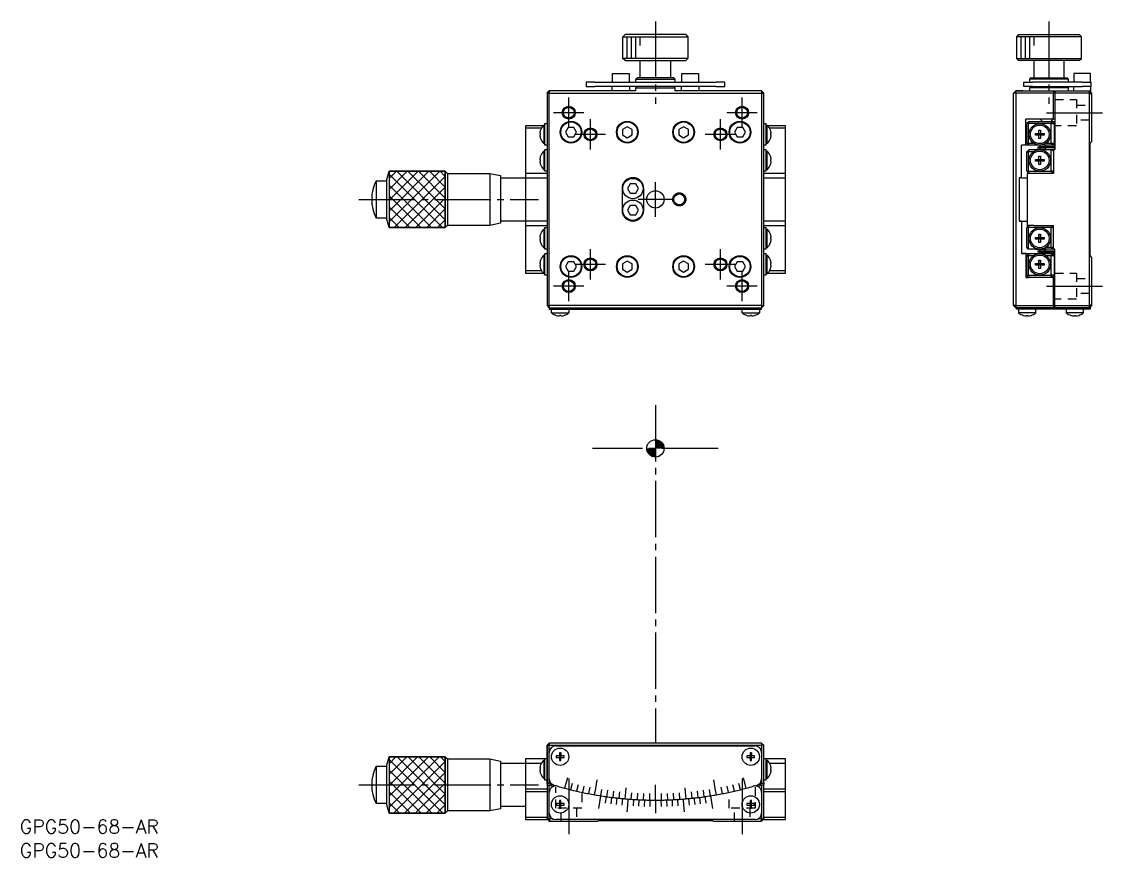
# Model space of a CAD drawing. Extents: x -14 to 235, y 92 to 285.
import ezdxf

# ---------------------------------------------------------------- set-up
doc = ezdxf.new("R2010")
doc.units = 0
doc.linetypes.add('CENTER', pattern=[17.5, 13, -1.5, 1.5, -1.5])
doc.linetypes.add('DASHED', pattern=[3.5, 2, -1.5])
doc.layers.get('0').update_dxf_attribs({"linetype": 'CONTINUOUS'})
doc.layers.add('CENTER', color=1, linetype='CENTER')
doc.styles.get("Standard").update_dxf_attribs({"font": 'txt.shx', "bigfont": '@extfont2.shx'})

msp = doc.modelspace()

# ---------------------------------------------------------------- linework, layer by layer
at = {"color": 7, "linetype": 'CONTINUOUS'}
for p, q in [((124.33, 281.29), (124.83, 281.79)), ((124.33, 281.29), (139.33, 281.29)), ((124.33, 276.29), (124.33, 281.29)), ((138.83, 281.79), (124.83, 281.79)), ((138.83, 281.79), (124.83, 281.79)), ((138.83, 281.79), (139.33, 281.29)), ((139.33, 281.29), (139.33, 276.29)), ((215.62, 281.79), (215.12, 281.29)), ((222.62, 281.29), (215.12, 281.29)), ((215.12, 281.29), (215.12, 276.29)), ((215.62, 281.79), (222.62, 281.79)), ((222.62, 281.79), (229.62, 281.79)), ((230.12, 281.29), (222.62, 281.29)), ((230.12, 281.29), (229.62, 281.79)), ((230.12, 276.29), (230.12, 281.29)), ((139.33, 276.29), (124.33, 276.29)), ((124.83, 275.79), (124.33, 276.29)), ((124.83, 275.79), (138.83, 275.79)), ((128.33, 271.79), (128.33, 275.79)), ((135.33, 275.79), (135.33, 271.79)), ((139.33, 276.29), (138.83, 275.79)), ((215.12, 276.29), (222.62, 276.29)), ((215.12, 276.29), (215.62, 275.79)), ((222.62, 275.79), (215.62, 275.79)), ((219.12, 275.79), (219.12, 271.79)), ((222.62, 276.29), (230.12, 276.29)), ((229.62, 275.79), (222.62, 275.79)), ((226.12, 271.79), (226.12, 275.79)), ((229.62, 275.79), (230.12, 276.29)), ((121.93, 272.79), (125.73, 272.79)), ((121.93, 270.79), (121.93, 272.79)), ((125.73, 272.79), (125.73, 270.79)), ((137.93, 272.79), (141.73, 272.79)), ((137.93, 270.79), (137.93, 272.79)), ((141.73, 272.79), (141.73, 270.79)), ((232.22, 272.79), (228.42, 272.79)), ((228.42, 272.79), (228.42, 270.79)), ((232.22, 270.79), (232.22, 272.79)), ((115.83, 270.79), (115.83, 269.79)), ((117.83, 270.79), (115.83, 270.79)), ((115.83, 269.79), (117.83, 269.79)), ((117.83, 270.79), (145.83, 270.79)), ((145.83, 269.79), (117.83, 269.79)), ((121.83, 268.79), (121.83, 269.79)), ((125.83, 269.79), (125.83, 268.79)), ((127.33, 271.49), (127.63, 271.79)), ((127.33, 271.49), (136.33, 271.49)), ((127.33, 270.79), (127.33, 271.49)), ((127.33, 269.49), (127.63, 269.79)), ((127.33, 269.49), (136.33, 269.49)), ((127.33, 268.79), (127.33, 269.49)), ((136.03, 271.79), (127.63, 271.79)), ((128.33, 271.79), (127.63, 271.79)), ((136.03, 271.79), (135.33, 271.79)), ((136.03, 271.79), (136.33, 271.49)), ((136.03, 269.79), (136.33, 269.49)), ((136.33, 271.49), (136.33, 270.79)), ((136.33, 269.49), (136.33, 268.79)), ((137.83, 268.79), (137.83, 269.79)), ((141.83, 269.79), (141.83, 268.79)), ((147.83, 270.79), (145.83, 270.79)), ((145.83, 269.79), (147.83, 269.79)), ((147.83, 269.79), (147.83, 270.79)), ((216.82, 269.79), (216.82, 270.79)), ((216.82, 270.79), (218.82, 270.79)), ((218.82, 269.79), (216.82, 269.79)), ((218.42, 271.79), (218.12, 271.49)), ((222.62, 271.49), (218.12, 271.49)), ((218.12, 271.49), (218.12, 270.79)), ((218.42, 269.79), (218.12, 269.49)), ((222.62, 269.49), (218.12, 269.49)), ((218.12, 269.49), (218.12, 268.79)), ((218.42, 271.79), (222.62, 271.79)), ((230.32, 270.79), (218.82, 270.79)), ((218.82, 269.79), (230.32, 269.79)), ((222.62, 271.79), (226.82, 271.79)), ((227.12, 271.49), (222.62, 271.49)), ((227.12, 269.49), (222.62, 269.49)), ((227.12, 271.49), (226.82, 271.79)), ((227.12, 269.49), (226.82, 269.79)), ((227.12, 270.79), (227.12, 271.49)), ((227.12, 268.79), (227.12, 269.49)), ((228.32, 269.79), (228.32, 268.79)), ((230.32, 270.79), (232.32, 270.79)), ((232.32, 269.79), (230.32, 269.79)), ((232.32, 270.79), (232.32, 269.79)), ((232.32, 268.79), (232.32, 269.79)), ((106.83, 268.29), (107.33, 268.79)), ((106.83, 268.29), (107.33, 268.29)), ((106.83, 268.29), (106.83, 219.29)), ((107.33, 268.79), (107.33, 268.29)), ((123.83, 268.79), (107.33, 268.79)), ((107.33, 219.29), (107.33, 268.29)), ((107.33, 268.29), (156.33, 268.29)), ((127.33, 268.79), (123.83, 268.79)), ((136.83, 268.79), (136.33, 268.79)), ((149.83, 268.79), (136.83, 268.79)), ((156.33, 268.79), (149.83, 268.79)), ((156.33, 268.79), (156.83, 268.29)), ((156.33, 268.79), (156.33, 268.29)), ((156.33, 268.29), (156.33, 219.29)), ((156.33, 268.29), (156.83, 268.29)), ((156.83, 219.29), (156.83, 268.29)), ((214.97, 268.79), (214.47, 268.29)), ((214.97, 268.79), (214.47, 268.29)), ((214.97, 268.29), (214.47, 268.29)), ((214.47, 219.29), (214.47, 268.29)), ((214.97, 268.29), (214.97, 268.79)), ((214.97, 268.79), (223.83, 268.79)), ((216.62, 268.79), (214.97, 268.79)), ((223.67, 268.29), (214.97, 268.29)), ((214.97, 268.29), (214.97, 219.29)), ((223.67, 262.29), (223.67, 268.29)), ((223.83, 268.79), (224.14, 268.79)), ((223.98, 268.29), (223.98, 255.29)), ((231.97, 268.29), (223.98, 268.29)), ((224.14, 268.79), (224.62, 268.79)), ((224.62, 268.79), (231.97, 268.79)), ((231.97, 268.79), (232.32, 268.79)), ((231.97, 268.29), (231.97, 268.79)), ((231.97, 268.79), (232.47, 268.29)), ((231.97, 227.14), (231.97, 268.29)), ((231.97, 268.29), (232.47, 268.09)), ((232.47, 268.29), (232.47, 268.09)), ((232.47, 268.09), (232.47, 257.09)), ((223.67, 262.29), (217.33, 262.29)), ((217.33, 256.29), (217.33, 262.29)), ((220.62, 262.29), (220.87, 262.04)), ((220.87, 262.04), (221.12, 261.79)), ((223.12, 261.79), (223.37, 262.04)), ((223.37, 262.04), (223.62, 262.29)), ((223.98, 262.29), (223.67, 262.29)), ((105.89, 260.79), (101.83, 260.79)), ((101.83, 260.79), (101.83, 260.29)), ((101.83, 260.29), (101.83, 249.79)), ((101.83, 260.29), (105.53, 260.29)), ((105.3, 259.77), (105.29, 259.77)), ((106.04, 260.94), (106.04, 256.64)), ((106.04, 260.94), (106.33, 260.94)), ((106.33, 256.29), (106.33, 261.29)), ((106.33, 261.29), (106.83, 261.29)), ((111.7, 260.39), (111.06, 259.29)), ((112.97, 260.39), (111.7, 260.39)), ((113.6, 259.29), (112.97, 260.39)), ((125.33, 260.56), (124.23, 259.93)), ((124.23, 259.93), (124.23, 258.66)), ((126.43, 259.93), (125.33, 260.56)), ((126.43, 258.66), (126.43, 259.93)), ((138.33, 260.56), (137.23, 259.93)), ((137.23, 259.93), (137.23, 258.66)), ((139.43, 259.93), (138.33, 260.56)), ((139.43, 258.66), (139.43, 259.93)), ((150.7, 260.39), (150.06, 259.29)), ((151.97, 260.39), (150.7, 260.39)), ((152.6, 259.29), (151.97, 260.39)), ((156.83, 261.29), (157.33, 261.29)), ((157.33, 261.29), (157.33, 256.29)), ((157.33, 260.94), (157.62, 260.94)), ((157.62, 258.79), (157.62, 260.94)), ((161.83, 260.79), (157.77, 260.79)), ((158.13, 260.29), (161.83, 260.29)), ((158.37, 259.77), (158.36, 259.77)), ((161.83, 260.29), (161.83, 260.79)), ((161.83, 249.79), (161.83, 260.29)), ((218.04, 261.79), (217.5, 261.29)), ((217.83, 261.29), (217.5, 261.29)), ((217.5, 256.79), (217.5, 261.29)), ((217.83, 261.29), (218.04, 261.79)), ((220.52, 261.29), (217.83, 261.29)), ((217.83, 261.29), (217.83, 256.79)), ((218.04, 261.79), (223.31, 261.79)), ((220.34, 259.77), (220.7, 259.77)), ((220.34, 258.97), (220.34, 259.77)), ((223.17, 261.29), (220.52, 261.29)), ((220.7, 259.77), (220.7, 258.97)), ((223.17, 261.29), (223.31, 261.79)), ((223.17, 261.29), (223.82, 261.29)), ((223.17, 256.79), (223.17, 261.29)), ((223.22, 261.89), (223.32, 261.79)), ((223.82, 261.29), (223.31, 261.79)), ((223.31, 261.79), (223.98, 261.79)), ((223.82, 261.29), (223.82, 256.79)), ((223.98, 261.29), (223.82, 261.29)), ((105.3, 258.97), (105.14, 258.97)), ((105.14, 258.61), (105.3, 258.61)), ((105.29, 257.82), (105.3, 257.82)), ((105.3, 258.61), (105.3, 258.97)), ((111.06, 259.29), (111.7, 258.19)), ((111.7, 258.19), (112.97, 258.19)), ((112.97, 258.19), (113.6, 259.29)), ((124.23, 258.66), (125.33, 258.02)), ((125.33, 258.02), (126.43, 258.66)), ((137.23, 258.66), (138.33, 258.02)), ((138.33, 258.02), (139.43, 258.66)), ((150.06, 259.29), (150.7, 258.19)), ((150.7, 258.19), (151.97, 258.19)), ((151.97, 258.19), (152.6, 259.29)), ((157.62, 256.64), (157.62, 258.79)), ((158.36, 258.97), (158.36, 258.61)), ((158.52, 258.97), (158.36, 258.97)), ((158.36, 258.61), (158.52, 258.61)), ((158.36, 257.82), (158.37, 257.82)), ((219.55, 258.97), (220.34, 258.97)), ((219.55, 258.61), (219.55, 258.97)), ((220.34, 258.61), (219.55, 258.61)), ((220.33, 258.61), (220.33, 258.97)), ((220.34, 258.99), (220.7, 258.99)), ((220.34, 257.82), (220.34, 258.61)), ((220.7, 258.6), (220.34, 258.6)), ((220.7, 257.82), (220.34, 257.82)), ((220.7, 258.97), (221.5, 258.97)), ((220.7, 258.61), (220.7, 257.82)), ((221.5, 258.61), (220.7, 258.61)), ((220.72, 258.97), (220.72, 258.61)), ((221.5, 258.97), (221.5, 258.61)), ((232.47, 257.09), (232.12, 256.74)), ((106.33, 256.64), (106.04, 256.64)), ((106.04, 254.94), (106.04, 250.64)), ((106.04, 254.94), (106.33, 254.94)), ((106.83, 256.29), (106.33, 256.29)), ((106.33, 250.29), (106.33, 255.29)), ((106.33, 255.29), (106.83, 255.29)), ((157.33, 256.29), (156.83, 256.29)), ((156.83, 255.29), (157.33, 255.29)), ((157.62, 256.64), (157.33, 256.64)), ((157.33, 255.29), (157.33, 250.29)), ((157.33, 254.94), (157.62, 254.94)), ((157.62, 252.79), (157.62, 254.94)), ((217.33, 256.29), (216.27, 256.29)), ((216.27, 248.79), (216.27, 256.29)), ((218.04, 256.29), (217.33, 256.29)), ((218.04, 256.29), (217.5, 256.79)), ((217.83, 256.79), (217.5, 256.79)), ((217.5, 254.79), (218.04, 255.29)), ((217.5, 254.79), (217.83, 254.79)), ((217.5, 250.29), (217.5, 254.79)), ((218.04, 256.29), (217.83, 256.79)), ((217.83, 256.79), (219.02, 256.79)), ((217.83, 254.79), (218.04, 255.29)), ((217.83, 254.79), (217.83, 250.29)), ((219.02, 254.79), (217.83, 254.79)), ((219.71, 256.29), (218.04, 256.29)), ((218.04, 255.29), (219.71, 255.29)), ((219.79, 256.4), (219.71, 256.29)), ((220.52, 256.29), (219.71, 256.29)), ((220.52, 255.29), (219.71, 255.29)), ((219.71, 255.29), (219.79, 255.18)), ((220.09, 255.94), (220.85, 255.94)), ((220.09, 255.94), (220.09, 255.64)), ((220.85, 255.64), (220.09, 255.64)), ((221.64, 256.29), (220.52, 256.29)), ((221.47, 255.29), (220.52, 255.29)), ((220.62, 255.94), (220.62, 256.29)), ((220.62, 255.29), (220.62, 255.64)), ((223.76, 255.94), (220.85, 255.94)), ((223.76, 255.64), (220.85, 255.64)), ((221.47, 255.29), (221.33, 255.16)), ((221.64, 256.29), (221.41, 256.46)), ((221.47, 255.29), (223.14, 255.29)), ((223.31, 256.29), (221.64, 256.29)), ((221.93, 256.29), (221.67, 255.94)), ((221.67, 255.64), (221.69, 255.62)), ((221.68, 255.63), (221.69, 255.62)), ((221.69, 255.62), (222.01, 255.29)), ((221.69, 255.62), (222.01, 255.29)), ((222.02, 256.79), (223.17, 256.79)), ((223.17, 255.27), (223.14, 255.29)), ((223.14, 255.29), (223.67, 255.29)), ((223.17, 256.79), (223.82, 256.79)), ((223.17, 256.79), (223.31, 256.29)), ((223.17, 250.29), (223.17, 255.27)), ((223.67, 254.91), (223.17, 255.27)), ((223.31, 256.29), (223.82, 256.79)), ((223.98, 256.29), (223.31, 256.29)), ((223.98, 255.29), (223.67, 255.29)), ((223.67, 255.29), (223.67, 249.79)), ((223.76, 255.94), (223.98, 255.94)), ((223.98, 255.64), (223.76, 255.64)), ((223.82, 256.79), (223.98, 256.79)), ((223.98, 256.13), (223.83, 256.29)), ((223.91, 255.29), (223.98, 255.38)), ((232.12, 230.84), (232.12, 256.74)), ((105.3, 252.97), (105.14, 252.97)), ((105.14, 252.61), (105.3, 252.61)), ((105.3, 253.77), (105.29, 253.77)), ((105.3, 252.61), (105.3, 252.97)), ((157.62, 250.64), (157.62, 252.79)), ((158.37, 253.77), (158.36, 253.77)), ((158.36, 252.97), (158.36, 252.61)), ((158.52, 252.97), (158.36, 252.97)), ((158.36, 252.61), (158.52, 252.61)), ((219.55, 252.97), (220.34, 252.97)), ((219.55, 252.61), (219.55, 252.97)), ((220.34, 252.61), (219.55, 252.61)), ((220.33, 252.61), (220.33, 252.97)), ((220.34, 253.77), (220.7, 253.77)), ((220.34, 252.97), (220.34, 253.77)), ((220.34, 252.99), (220.7, 252.99)), ((220.34, 251.82), (220.34, 252.61)), ((220.7, 252.6), (220.34, 252.6)), ((220.7, 253.77), (220.7, 252.97)), ((220.7, 252.97), (221.5, 252.97)), ((220.7, 252.61), (220.7, 251.82)), ((221.5, 252.61), (220.7, 252.61)), ((220.72, 252.97), (220.72, 252.61)), ((221.5, 252.97), (221.5, 252.61)), ((69.74, 248.09), (70.33, 250.29)), ((70.33, 250.29), (70.33, 237.29)), ((70.33, 250.29), (83.33, 250.29)), ((83.33, 250.29), (70.33, 250.29)), ((70.33, 250.29), (70.33, 237.29)), ((83.33, 250.29), (83.33, 237.29)), ((83.33, 250.29), (83.83, 249.79)), ((83.33, 237.29), (83.33, 250.29)), ((83.83, 249.79), (83.83, 237.79)), ((83.83, 249.79), (93.58, 249.79)), ((93.58, 249.79), (93.58, 237.79)), ((93.58, 249.79), (96.08, 249.29)), ((106.83, 249.79), (101.83, 249.79)), ((101.83, 249.79), (101.83, 248.79)), ((105.29, 251.82), (105.3, 251.82)), ((106.33, 250.64), (106.04, 250.64)), ((106.83, 250.29), (106.33, 250.29)), ((157.33, 250.29), (156.83, 250.29)), ((161.83, 249.79), (156.83, 249.79)), ((157.62, 250.64), (157.33, 250.64)), ((158.36, 251.82), (158.37, 251.82)), ((161.83, 248.79), (161.83, 249.79)), ((217.5, 250.29), (217.83, 250.29)), ((217.5, 250.29), (218.04, 249.79)), ((217.62, 249.79), (217.62, 243.79)), ((219.12, 249.79), (217.62, 249.79)), ((218.04, 249.79), (217.83, 250.29)), ((217.83, 250.29), (220.52, 250.29)), ((223.67, 249.79), (219.12, 249.79)), ((220.7, 251.82), (220.34, 251.82)), ((220.52, 250.29), (223.17, 250.29)), ((223.67, 250.29), (223.17, 250.29)), ((223.17, 250.29), (223.3, 249.79)), ((223.3, 249.79), (223.67, 250.14)), ((67.33, 248.09), (67.33, 239.49)), ((67.33, 248.09), (69.74, 248.09)), ((69.74, 248.09), (69.74, 239.49)), ((96.08, 249.29), (96.08, 238.29)), ((96.08, 248.79), (101.83, 248.79)), ((101.83, 248.79), (101.83, 238.79)), ((101.83, 248.79), (106.83, 248.79)), ((126, 247.39), (125.36, 246.29)), ((127.27, 247.39), (126, 247.39)), ((127.9, 246.29), (127.27, 247.39)), ((156.83, 248.79), (161.83, 248.79)), ((161.83, 238.79), (161.83, 248.79)), ((216.27, 248.79), (215.74, 248.79)), ((215.74, 248.79), (215.74, 238.79)), ((216.27, 248.79), (217.62, 248.79)), ((124.13, 246.29), (124.13, 241.29)), ((125.36, 246.29), (126, 245.19)), ((126, 245.19), (127.27, 245.19)), ((127.27, 245.19), (127.9, 246.29)), ((129.13, 241.29), (129.13, 246.29)), ((126, 242.39), (125.36, 241.29)), ((127.27, 242.39), (126, 242.39)), ((127.9, 241.29), (127.27, 242.39)), ((217.62, 243.79), (217.62, 237.79)), ((69.74, 239.49), (67.33, 239.49)), ((70.33, 237.29), (69.74, 239.49)), ((125.36, 241.29), (126, 240.19)), ((126, 240.19), (127.27, 240.19)), ((127.27, 240.19), (127.9, 241.29)), ((83.33, 237.29), (70.33, 237.29)), ((70.33, 237.29), (83.33, 237.29)), ((83.83, 237.79), (83.33, 237.29)), ((93.58, 237.79), (83.83, 237.79)), ((96.08, 238.29), (93.58, 237.79)), ((101.83, 238.79), (96.08, 238.79)), ((106.83, 238.79), (101.83, 238.79)), ((101.83, 238.79), (101.83, 237.79)), ((101.83, 237.79), (106.83, 237.79)), ((101.83, 237.79), (101.83, 227.29)), ((106.33, 236.06), (106.33, 237.29)), ((106.33, 236.94), (106.33, 237.29)), ((106.33, 237.29), (106.83, 237.29)), ((161.83, 238.79), (156.83, 238.79)), ((156.83, 237.79), (161.83, 237.79)), ((156.83, 237.29), (157.33, 237.29)), ((157.33, 237.29), (157.33, 232.29)), ((161.83, 237.79), (161.83, 238.79)), ((161.83, 227.29), (161.83, 237.79)), ((216.27, 238.79), (215.74, 238.79)), ((215.74, 238.79), (217.62, 238.79)), ((215.74, 238.79), (216.27, 238.79)), ((216.27, 238.79), (216.27, 231.29)), ((216.27, 238.79), (217.62, 238.79)), ((216.27, 238.79), (217.62, 238.79)), ((218.04, 237.79), (217.5, 237.29)), ((217.83, 237.29), (217.5, 237.29)), ((217.5, 232.79), (217.5, 237.29)), ((219.12, 237.79), (217.62, 237.79)), ((217.83, 237.29), (218.04, 237.79)), ((220.52, 237.29), (217.83, 237.29)), ((217.83, 237.29), (217.83, 232.32)), ((219.12, 237.79), (223.67, 237.79)), ((223.17, 237.29), (220.52, 237.29)), ((223.17, 237.29), (223.3, 237.79)), ((223.17, 237.29), (223.19, 237.36)), ((223.17, 232.79), (223.17, 237.29)), ((223.17, 237.29), (223.67, 237.29)), ((223.3, 237.79), (223.67, 237.44)), ((223.67, 232.29), (223.67, 237.79)), ((105.3, 234.97), (105.14, 234.97)), ((105.14, 234.61), (105.3, 234.61)), ((105.3, 235.77), (105.29, 235.77)), ((105.3, 235.77), (105.29, 235.77)), ((105.3, 234.61), (105.3, 234.97)), ((106.04, 236.94), (106.04, 232.64)), ((106.04, 236.94), (106.33, 236.94)), ((106.33, 234.79), (106.33, 236.06)), ((106.33, 233.53), (106.33, 234.79)), ((157.33, 236.94), (157.62, 236.94)), ((157.62, 234.79), (157.62, 236.94)), ((157.62, 232.64), (157.62, 234.79)), ((158.37, 235.77), (158.36, 235.77)), ((158.36, 234.97), (158.36, 234.61)), ((158.52, 234.97), (158.36, 234.97)), ((158.36, 234.61), (158.52, 234.61)), ((219.55, 234.97), (220.34, 234.97)), ((219.55, 234.61), (219.55, 234.97)), ((220.34, 234.61), (219.55, 234.61)), ((220.33, 234.61), (220.33, 234.97)), ((220.34, 235.77), (220.7, 235.77)), ((220.34, 234.97), (220.34, 235.77)), ((220.34, 235.77), (220.34, 234.99)), ((220.34, 234.97), (220.34, 234.99)), ((220.34, 234.99), (220.7, 234.99)), ((220.34, 233.82), (220.34, 234.61)), ((220.34, 234.6), (220.34, 234.61)), ((220.34, 233.82), (220.34, 234.6)), ((220.7, 234.6), (220.34, 234.6)), ((220.7, 235.77), (220.7, 234.97)), ((220.7, 234.97), (221.5, 234.97)), ((220.7, 234.61), (220.7, 233.82)), ((221.5, 234.61), (220.7, 234.61)), ((220.72, 234.97), (220.72, 234.61)), ((221.5, 234.97), (221.5, 234.61)), ((105.29, 233.82), (105.3, 233.82)), ((105.29, 233.82), (105.3, 233.82)), ((106.33, 232.64), (106.04, 232.64)), ((106.33, 232.29), (106.33, 233.53)), ((106.33, 232.29), (106.33, 232.64)), ((106.83, 232.29), (106.33, 232.29)), ((157.33, 232.29), (156.83, 232.29)), ((157.62, 232.64), (157.33, 232.64)), ((158.36, 233.82), (158.37, 233.82)), ((217.83, 232.32), (217.5, 232.79)), ((217.83, 232.32), (217.86, 232.29)), ((219.54, 232.29), (217.86, 232.29)), ((219.54, 232.29), (219.69, 232.44)), ((219.54, 232.29), (220.52, 232.29)), ((220.7, 233.82), (220.34, 233.82)), ((220.52, 232.29), (221.64, 232.29)), ((220.62, 231.94), (220.62, 232.29)), ((221.64, 232.29), (221.41, 232.46)), ((223.31, 232.29), (221.64, 232.29)), ((222.01, 232.29), (221.69, 231.96)), ((222.01, 232.29), (221.69, 231.96)), ((222.02, 232.79), (223.17, 232.79)), ((223.17, 232.79), (223.31, 232.29)), ((223.17, 232.79), (223.67, 232.79)), ((223.31, 232.29), (223.67, 232.64)), ((223.67, 232.29), (223.31, 232.29)), ((223.98, 232.29), (223.67, 232.29)), ((223.98, 232.2), (223.91, 232.29)), ((223.98, 219.29), (223.98, 232.29)), ((105.3, 229.77), (105.29, 229.77)), ((105.3, 229.77), (105.29, 229.77)), ((106.04, 230.94), (106.04, 226.64)), ((106.04, 230.94), (106.33, 230.94)), ((106.33, 230.06), (106.33, 231.29)), ((106.33, 230.94), (106.33, 231.29)), ((106.33, 231.29), (106.83, 231.29)), ((106.33, 228.79), (106.33, 230.06)), ((125.33, 229.56), (124.23, 228.93)), ((126.43, 228.93), (125.33, 229.56)), ((138.33, 229.56), (137.23, 228.93)), ((139.43, 228.93), (138.33, 229.56)), ((156.83, 231.29), (157.33, 231.29)), ((157.33, 231.29), (157.33, 226.29)), ((157.33, 230.94), (157.62, 230.94)), ((157.62, 228.79), (157.62, 230.94)), ((158.37, 229.77), (158.36, 229.77)), ((217.33, 231.29), (216.27, 231.29)), ((216.27, 231.29), (217.33, 231.29)), ((216.27, 231.29), (218.04, 231.29)), ((217.33, 231.29), (217.33, 225.79)), ((217.33, 231.29), (218.04, 231.29)), ((217.33, 231.29), (218.04, 231.29)), ((217.5, 230.79), (218.04, 231.29)), ((217.5, 230.79), (217.83, 230.79)), ((217.5, 226.29), (217.5, 230.79)), ((217.83, 230.79), (218.04, 231.29)), ((217.83, 230.79), (217.83, 226.29)), ((219.02, 230.79), (217.83, 230.79)), ((218.04, 231.29), (219.71, 231.29)), ((219.71, 231.29), (220.52, 231.29)), ((219.71, 231.29), (219.79, 231.18)), ((220.09, 231.94), (220.85, 231.94)), ((220.09, 231.94), (220.09, 231.64)), ((220.85, 231.64), (220.09, 231.64)), ((220.34, 229.77), (220.7, 229.77)), ((220.34, 228.97), (220.34, 229.77)), ((220.34, 229.77), (220.34, 228.99)), ((220.52, 231.29), (221.64, 231.29)), ((220.62, 231.29), (220.62, 231.64)), ((220.7, 229.77), (220.7, 228.97)), ((220.85, 231.94), (223.76, 231.94)), ((220.85, 231.64), (223.76, 231.64)), ((221.41, 231.13), (221.64, 231.29)), ((221.64, 231.29), (223.31, 231.29)), ((221.69, 231.96), (221.67, 231.94)), ((221.67, 231.64), (221.93, 231.29)), ((223.17, 230.79), (222.02, 230.79)), ((223.31, 231.29), (223.17, 230.79)), ((223.17, 226.29), (223.17, 230.79)), ((223.82, 230.79), (223.17, 230.79)), ((223.82, 230.79), (223.31, 231.29)), ((223.31, 231.29), (223.98, 231.29)), ((223.76, 231.94), (223.98, 231.94)), ((223.98, 231.64), (223.76, 231.64)), ((223.82, 230.79), (223.82, 226.29)), ((223.98, 230.79), (223.82, 230.79)), ((223.83, 231.29), (223.98, 231.45)), ((232.47, 230.49), (232.12, 230.84)), ((232.47, 230.49), (232.47, 219.5)), ((105.53, 227.29), (101.83, 227.29)), ((101.83, 227.29), (101.83, 226.79)), ((105.3, 228.97), (105.14, 228.97)), ((105.14, 228.61), (105.3, 228.61)), ((105.29, 227.82), (105.3, 227.82)), ((105.29, 227.82), (105.3, 227.82)), ((105.3, 228.61), (105.3, 228.97)), ((106.33, 227.53), (106.33, 228.79)), ((106.33, 226.29), (106.33, 227.53)), ((111.7, 229.39), (111.06, 228.29)), ((111.06, 228.29), (111.7, 227.19)), ((112.97, 229.39), (111.7, 229.39)), ((111.7, 227.19), (112.97, 227.19)), ((113.6, 228.29), (112.97, 229.39)), ((112.97, 227.19), (113.6, 228.29)), ((124.23, 228.93), (124.23, 227.66)), ((124.23, 227.66), (125.33, 227.02)), ((125.33, 227.02), (126.43, 227.66)), ((126.43, 227.66), (126.43, 228.93)), ((137.23, 228.93), (137.23, 227.66)), ((137.23, 227.66), (138.33, 227.02)), ((138.33, 227.02), (139.43, 227.66)), ((139.43, 227.66), (139.43, 228.93)), ((150.7, 229.39), (150.06, 228.29)), ((150.06, 228.29), (150.7, 227.19)), ((151.97, 229.39), (150.7, 229.39)), ((150.7, 227.19), (151.97, 227.19)), ((152.6, 228.29), (151.97, 229.39)), ((151.97, 227.19), (152.6, 228.29)), ((157.62, 226.64), (157.62, 228.79)), ((161.83, 227.29), (158.13, 227.29)), ((158.36, 228.97), (158.36, 228.61)), ((158.52, 228.97), (158.36, 228.97)), ((158.36, 228.61), (158.52, 228.61)), ((158.36, 227.82), (158.37, 227.82)), ((161.83, 226.79), (161.83, 227.29)), ((219.55, 228.97), (220.34, 228.97)), ((219.55, 228.61), (219.55, 228.97)), ((220.34, 228.61), (219.55, 228.61)), ((220.33, 228.61), (220.33, 228.97)), ((220.34, 228.97), (220.34, 228.99)), ((220.34, 228.99), (220.7, 228.99)), ((220.34, 227.82), (220.34, 228.61)), ((220.34, 228.6), (220.34, 228.61)), ((220.34, 227.82), (220.34, 228.6)), ((220.7, 228.6), (220.34, 228.6)), ((220.7, 227.82), (220.34, 227.82)), ((220.7, 228.97), (221.5, 228.97)), ((220.7, 228.61), (220.7, 227.82)), ((221.5, 228.61), (220.7, 228.61)), ((220.72, 228.97), (220.72, 228.61)), ((221.5, 228.97), (221.5, 228.61)), ((231.97, 219.29), (231.97, 227.14)), ((101.83, 226.79), (105.89, 226.79)), ((106.33, 226.64), (106.04, 226.64)), ((106.33, 226.29), (106.33, 226.64)), ((106.83, 226.29), (106.33, 226.29)), ((157.33, 226.29), (156.83, 226.29)), ((157.62, 226.64), (157.33, 226.64)), ((157.77, 226.79), (161.83, 226.79)), ((223.67, 225.79), (217.33, 225.79)), ((217.33, 225.79), (218.04, 225.79)), ((217.33, 225.79), (218.04, 225.79)), ((217.5, 226.29), (217.83, 226.29)), ((217.5, 226.29), (218.04, 225.79)), ((218.04, 225.79), (217.83, 226.29)), ((217.83, 226.29), (220.52, 226.29)), ((220.52, 226.29), (223.17, 226.29)), ((223.31, 225.79), (223.17, 226.29)), ((223.82, 226.29), (223.17, 226.29)), ((223.31, 225.79), (223.82, 226.29)), ((223.67, 219.29), (223.67, 225.79)), ((223.98, 225.79), (223.67, 225.79)), ((223.82, 226.29), (223.98, 226.29)), ((106.83, 219.29), (107.33, 218.79)), ((106.83, 219.29), (107.33, 219.29)), ((107.33, 219.29), (107.33, 218.79)), ((156.33, 219.29), (107.33, 219.29)), ((107.33, 218.79), (107.33, 218.49)), ((107.33, 218.79), (107.33, 218.49)), ((107.33, 218.79), (156.33, 218.79)), ((107.33, 218.49), (108.83, 218.49)), ((107.83, 217.6), (107.83, 218.49)), ((107.83, 217.6), (107.83, 218.49)), ((107.83, 217.6), (111.83, 217.6)), ((108.83, 218.49), (154.83, 218.49)), ((108.94, 217.02), (108.94, 217.02)), ((110.01, 217.02), (109.65, 217.02)), ((109.65, 217.02), (109.65, 216.9)), ((110.01, 216.9), (110.01, 217.02)), ((110.72, 217.02), (110.72, 217.02)), ((111.83, 218.49), (111.83, 217.6)), ((111.83, 218.49), (111.83, 217.6)), ((151.83, 217.6), (151.83, 218.49)), ((151.83, 217.6), (151.83, 218.49)), ((151.83, 217.6), (155.83, 217.6)), ((152.94, 217.02), (152.94, 217.02)), ((154.01, 217.02), (153.65, 217.02)), ((153.65, 217.02), (153.65, 216.9)), ((154.01, 216.9), (154.01, 217.02)), ((154.72, 217.02), (154.72, 217.02)), ((154.83, 218.49), (156.33, 218.49)), ((155.83, 218.49), (155.83, 217.6)), ((155.83, 218.49), (155.83, 217.6)), ((156.33, 219.29), (156.83, 219.29)), ((156.33, 219.29), (156.33, 218.79)), ((156.83, 219.29), (156.33, 218.79)), ((156.33, 218.49), (156.33, 218.79)), ((156.33, 218.49), (156.33, 218.79)), ((214.97, 219.29), (214.47, 219.29)), ((214.47, 219.29), (214.97, 218.79)), ((214.97, 219.29), (223.67, 219.29)), ((214.97, 219.29), (214.97, 218.79)), ((216.62, 218.79), (214.97, 218.79)), ((215.12, 218.49), (215.12, 218.79)), ((216.62, 218.49), (215.12, 218.49)), ((215.62, 218.49), (215.62, 217.6)), ((217.62, 217.6), (215.62, 217.6)), ((222.72, 218.79), (216.62, 218.79)), ((222.72, 218.79), (216.62, 218.79)), ((222.72, 218.49), (216.62, 218.49)), ((216.74, 217.02), (216.74, 217.02)), ((217.44, 217.02), (217.8, 217.02)), ((217.44, 216.9), (217.44, 217.02)), ((219.62, 217.6), (217.62, 217.6)), ((217.8, 217.02), (217.8, 216.9)), ((218.51, 217.02), (218.51, 217.02)), ((219.62, 217.6), (219.62, 218.49)), ((222.72, 218.79), (223.83, 218.79)), ((223.83, 218.79), (222.72, 218.79)), ((224.16, 218.49), (222.72, 218.49)), ((223.83, 218.79), (224.14, 218.79)), ((224.14, 218.79), (223.83, 218.79)), ((223.98, 219.29), (231.97, 219.29)), ((224.62, 218.79), (224.14, 218.79)), ((224.35, 218.49), (224.16, 218.49)), ((224.35, 218.79), (224.35, 218.49)), ((225.85, 218.49), (224.35, 218.49)), ((225.85, 218.79), (224.62, 218.79)), ((230.62, 218.79), (225.85, 218.79)), ((230.62, 218.79), (225.85, 218.79)), ((230.62, 218.49), (225.85, 218.49)), ((226.62, 218.49), (226.62, 217.6)), ((228.62, 217.6), (226.62, 217.6)), ((227.74, 217.02), (227.74, 217.02)), ((228.44, 217.02), (228.8, 217.02)), ((228.44, 216.9), (228.44, 217.02)), ((230.62, 217.6), (228.62, 217.6)), ((228.8, 217.02), (228.8, 216.9)), ((229.51, 217.02), (229.51, 217.02)), ((231.97, 218.79), (230.62, 218.79)), ((232.12, 218.49), (230.62, 218.49)), ((230.62, 217.6), (230.62, 218.49)), ((231.97, 219.29), (232.47, 219.5)), ((231.97, 218.79), (231.97, 219.29)), ((232.47, 219.29), (231.97, 218.79)), ((231.97, 218.79), (232.12, 218.79)), ((232.12, 218.79), (232.12, 218.49)), ((232.47, 219.5), (232.47, 219.29)), ((106.83, 117.85), (107.33, 118.35)), ((106.83, 117.85), (107.33, 118.35)), ((106.83, 117.85), (107.33, 117.85)), ((106.83, 117.85), (106.83, 109.15)), ((106.83, 116.55), (106.83, 117.85)), ((107.33, 118.35), (107.33, 117.85)), ((156.33, 118.35), (107.33, 118.35)), ((107.33, 116.2), (107.33, 117.85)), ((107.33, 117.85), (156.33, 117.85)), ((108.83, 117.7), (154.83, 117.7)), ((156.33, 118.35), (156.33, 117.85)), ((156.33, 118.35), (156.83, 117.85)), ((156.33, 117.85), (156.33, 116.2)), ((156.83, 117.85), (156.33, 117.85)), ((156.83, 109.15), (156.83, 117.85)), ((69.74, 113), (70.33, 115.2)), ((70.33, 115.2), (70.33, 102.2)), ((70.33, 115.2), (83.33, 115.2)), ((83.33, 115.2), (70.33, 115.2)), ((70.33, 115.2), (70.33, 102.2)), ((83.33, 115.2), (83.33, 102.2)), ((83.33, 115.2), (83.83, 114.7)), ((83.33, 102.2), (83.33, 115.2)), ((106.33, 109.8), (106.33, 114.8)), ((106.33, 114.8), (106.83, 114.8)), ((106.33, 114.8), (106.83, 114.8)), ((106.83, 116.55), (106.83, 117.08)), ((106.83, 116.55), (106.83, 117.08)), ((106.83, 115.49), (106.83, 116.55)), ((106.83, 115.49), (106.83, 116.55)), ((106.83, 115.49), (106.83, 116.55)), ((106.83, 115.2), (106.83, 115.49)), ((106.83, 115.2), (106.83, 115.49)), ((106.83, 109.15), (106.83, 115.49)), ((107.33, 110.1), (107.33, 116.2)), ((107.33, 110.1), (107.33, 116.2)), ((108.94, 115.38), (108.94, 115.02)), ((109.65, 115.38), (108.94, 115.38)), ((108.94, 115.02), (109.65, 115.02)), ((110.01, 116.08), (109.65, 116.08)), ((109.65, 116.08), (109.65, 115.38)), ((109.66, 115.37), (109.65, 115.38)), ((109.66, 115.03), (109.65, 115.02)), ((109.65, 115.02), (109.65, 114.31)), ((109.66, 115.37), (109.66, 115.03)), ((110, 115.37), (109.66, 115.37)), ((109.66, 115.03), (110, 115.03)), ((110, 115.37), (110.01, 115.38)), ((110, 115.03), (110, 115.37)), ((110, 115.03), (110.01, 115.02)), ((110.01, 115.38), (110.01, 116.08)), ((110.01, 116.08), (110.01, 115.38)), ((110.72, 115.38), (110.01, 115.38)), ((110.01, 115.02), (110.72, 115.02)), ((110.01, 114.31), (110.01, 115.02)), ((110.01, 114.31), (110.01, 115.02)), ((110.72, 115.02), (110.72, 115.38)), ((152.94, 115.38), (152.94, 115.02)), ((153.65, 115.38), (152.94, 115.38)), ((152.94, 115.02), (153.65, 115.02)), ((154.01, 116.08), (153.65, 116.08)), ((153.65, 116.08), (153.65, 115.38)), ((153.66, 115.37), (153.65, 115.38)), ((153.66, 115.03), (153.65, 115.02)), ((153.65, 115.02), (153.65, 114.31)), ((153.66, 115.37), (153.66, 115.03)), ((154, 115.37), (153.66, 115.37)), ((153.66, 115.03), (154, 115.03)), ((154, 115.37), (154.01, 115.38)), ((154, 115.03), (154, 115.37)), ((154, 115.03), (154.01, 115.02)), ((154.01, 115.38), (154.01, 116.08)), ((154.01, 116.08), (154.01, 115.38)), ((154.72, 115.38), (154.01, 115.38)), ((154.01, 115.02), (154.72, 115.02)), ((154.01, 114.31), (154.01, 115.02)), ((154.01, 114.31), (154.01, 115.02)), ((154.72, 115.02), (154.72, 115.38)), ((156.33, 116.2), (156.33, 110.1)), ((156.83, 114.8), (157.33, 114.8)), ((157.33, 114.8), (157.33, 109.8)), ((67.33, 113), (67.33, 104.4)), ((67.33, 113), (69.74, 113)), ((69.74, 113), (69.74, 104.4)), ((83.83, 114.7), (83.83, 102.7)), ((83.83, 114.7), (93.58, 114.7)), ((93.58, 114.7), (93.58, 102.7)), ((93.58, 114.7), (96.08, 114.2)), ((96.08, 114.2), (96.08, 103.2)), ((96.08, 113.7), (101.83, 113.7)), ((101.83, 114.7), (101.83, 113.7)), ((106.33, 114.7), (101.83, 114.7)), ((101.83, 113.7), (101.83, 107.7)), ((101.83, 113.7), (105.48, 113.7)), ((105.3, 112.48), (105.14, 112.48)), ((105.3, 113.27), (105.29, 113.28)), ((105.3, 112.12), (105.3, 112.48)), ((106.04, 114.45), (106.04, 110.15)), ((106.04, 114.45), (106.33, 114.45)), ((109.65, 114.31), (110.01, 114.31)), ((153.65, 114.31), (154.01, 114.31)), ((161.83, 114.7), (157.33, 114.7)), ((157.33, 114.45), (157.62, 114.45)), ((157.62, 110.15), (157.62, 114.45)), ((158.18, 113.7), (161.83, 113.7)), ((158.37, 113.28), (158.36, 113.27)), ((158.36, 112.48), (158.36, 112.12)), ((158.52, 112.48), (158.36, 112.48)), ((161.83, 113.7), (161.83, 114.7)), ((161.83, 107.7), (161.83, 113.7)), ((105.14, 112.12), (105.3, 112.12)), ((105.29, 111.32), (105.3, 111.32)), ((106.33, 110.15), (106.04, 110.15)), ((106.83, 109.8), (106.33, 109.8)), ((107.33, 108.99), (107.33, 110.1)), ((156.33, 110.1), (156.33, 108.99)), ((157.33, 109.8), (156.83, 109.8)), ((157.62, 110.15), (157.33, 110.15)), ((158.36, 112.12), (158.52, 112.12)), ((158.36, 111.32), (158.37, 111.32)), ((106.83, 107.7), (101.83, 107.7)), ((101.83, 107.7), (101.83, 107.2)), ((106.83, 108.84), (106.83, 109.15)), ((106.83, 108.84), (106.83, 100.85)), ((107.33, 106.97), (107.33, 108.68)), ((156.33, 108.68), (156.33, 106.97)), ((156.83, 109.15), (156.83, 108.84)), ((156.83, 100.85), (156.83, 108.84)), ((161.83, 107.7), (156.83, 107.7)), ((161.83, 107.2), (161.83, 107.7)), ((101.83, 107.2), (106.83, 107.2)), ((101.83, 107.2), (101.83, 101.2)), ((107.33, 102.2), (107.33, 106.97)), ((110.01, 105.08), (109.65, 105.08)), ((109.65, 105.08), (109.65, 104.38)), ((110.01, 104.38), (110.01, 105.08)), ((154.01, 105.08), (153.65, 105.08)), ((153.65, 105.08), (153.65, 104.38)), ((154.01, 104.38), (154.01, 105.08)), ((156.33, 106.97), (156.33, 102.2)), ((156.83, 107.2), (161.83, 107.2)), ((161.83, 101.2), (161.83, 107.2)), ((69.74, 104.4), (67.33, 104.4)), ((70.33, 102.2), (69.74, 104.4)), ((83.83, 102.7), (83.33, 102.2)), ((93.58, 102.7), (83.83, 102.7)), ((96.08, 103.2), (93.58, 102.7)), ((101.83, 103.7), (96.08, 103.7)), ((108.94, 104.38), (108.94, 104.02)), ((109.65, 104.38), (108.94, 104.38)), ((108.94, 104.02), (109.65, 104.02)), ((109.66, 104.37), (109.65, 104.38)), ((109.66, 104.03), (109.65, 104.02)), ((109.65, 104.02), (109.65, 103.31)), ((109.65, 103.31), (110.01, 103.31)), ((109.66, 104.37), (109.66, 104.03)), ((110, 104.37), (109.66, 104.37)), ((109.66, 104.03), (110, 104.03)), ((110, 104.37), (110.01, 104.38)), ((110, 104.03), (110, 104.37)), ((110, 104.03), (110.01, 104.02)), ((110.72, 104.38), (110.01, 104.38)), ((110.01, 104.02), (110.72, 104.02)), ((110.01, 103.31), (110.01, 104.02)), ((110.72, 104.02), (110.72, 104.38)), ((152.94, 104.38), (152.94, 104.02)), ((153.65, 104.38), (152.94, 104.38)), ((152.94, 104.02), (153.65, 104.02)), ((153.66, 104.37), (153.65, 104.38)), ((153.66, 104.03), (153.65, 104.02)), ((153.65, 104.02), (153.65, 103.31)), ((153.65, 103.31), (154.01, 103.31)), ((154, 104.37), (153.66, 104.37)), ((153.66, 104.37), (153.66, 104.03)), ((153.66, 104.03), (154, 104.03)), ((154, 104.37), (154.01, 104.38)), ((154, 104.03), (154, 104.37)), ((154, 104.03), (154.01, 104.02)), ((154.72, 104.38), (154.01, 104.38)), ((154.01, 104.02), (154.72, 104.02)), ((154.01, 103.31), (154.01, 104.02)), ((154.72, 104.02), (154.72, 104.38)), ((83.33, 102.2), (70.33, 102.2)), ((70.33, 102.2), (83.33, 102.2)), ((106.83, 101.2), (101.83, 101.2)), ((101.83, 101.2), (101.83, 100.7)), ((101.83, 100.7), (106.83, 100.7)), ((106.83, 100.7), (106.83, 100.85)), ((107.33, 100.85), (106.83, 100.85)), ((106.83, 100.85), (107.33, 100.35)), ((107.33, 100.85), (107.33, 102.2)), ((108.18, 100.85), (107.33, 100.85)), ((107.54, 100.35), (107.33, 100.85)), ((107.33, 100.35), (107.54, 100.35)), ((107.54, 100.35), (118.53, 100.35)), ((154.83, 100.7), (108.83, 100.7)), ((118.83, 100.65), (118.53, 100.35)), ((118.68, 100.5), (123.83, 100.5)), ((118.83, 100.65), (144.83, 100.65)), ((123.83, 100.5), (139.83, 100.5)), ((139.83, 100.5), (144.98, 100.5)), ((145.13, 100.35), (144.83, 100.65)), ((145.13, 100.35), (156.33, 100.35)), ((156.33, 100.85), (155.48, 100.85)), ((156.33, 102.2), (156.33, 100.85)), ((156.33, 100.85), (156.83, 100.85)), ((156.33, 100.35), (156.33, 100.85)), ((156.33, 100.35), (156.83, 100.85)), ((161.83, 101.2), (156.83, 101.2)), ((156.83, 100.85), (156.83, 100.7)), ((156.83, 100.7), (161.83, 100.7)), ((161.83, 100.7), (161.83, 101.2))]:
    msp.add_line(p, q, dxfattribs=at)
at = {"color": 3, "linetype": 'CONTINUOUS'}
for p, q in [((125.33, 276.29), (125.33, 281.29)), ((126.33, 276.29), (126.33, 281.29)), ((127.33, 276.29), (127.33, 281.29)), ((128.33, 279.29), (128.33, 281.29)), ((216.12, 281.29), (216.12, 276.29)), ((217.12, 281.29), (217.12, 276.29)), ((218.12, 281.29), (218.12, 276.29)), ((219.12, 281.29), (219.12, 279.29)), ((82.03, 250.29), (70.33, 238.6)), ((79.53, 250.29), (70.33, 241.1)), ((77.03, 250.29), (70.33, 243.6)), ((74.53, 250.29), (70.33, 246.1)), ((72.03, 250.29), (70.33, 248.6)), ((82.64, 237.29), (70.33, 249.6)), ((83.33, 239.1), (72.14, 250.29)), ((83.33, 241.6), (74.64, 250.29)), ((83.33, 244.1), (77.14, 250.29)), ((83.33, 246.6), (79.64, 250.29)), ((83.33, 249.1), (82.14, 250.29)), ((80.14, 237.29), (70.33, 247.1)), ((83.33, 249.1), (71.53, 237.29)), ((77.64, 237.29), (70.33, 244.6)), ((83.33, 246.6), (74.03, 237.29)), ((75.14, 237.29), (70.33, 242.1)), ((83.33, 244.1), (76.53, 237.29)), ((72.64, 237.29), (70.33, 239.6)), ((83.33, 241.6), (79.03, 237.29)), ((83.33, 239.1), (81.53, 237.29)), ((81.93, 115.2), (70.33, 103.6)), ((79.43, 115.2), (70.33, 106.1)), ((76.93, 115.2), (70.33, 108.6)), ((74.43, 115.2), (70.33, 111.1)), ((71.93, 115.2), (70.33, 113.6)), ((83.33, 104.1), (72.23, 115.2)), ((83.33, 106.6), (74.73, 115.2)), ((83.33, 109.1), (77.23, 115.2)), ((83.33, 111.6), (79.73, 115.2)), ((83.33, 114.1), (82.23, 115.2)), ((82.08, 102.85), (70.33, 114.6)), ((83.33, 114.1), (72.08, 102.85)), ((79.58, 102.85), (70.33, 112.1)), ((83.33, 111.6), (74.58, 102.85)), ((111.51, 110.37), (110.87, 107.96)), ((118.03, 107.91), (118.37, 109.88)), ((145.64, 107.91), (145.29, 109.88)), ((152.79, 107.96), (152.15, 110.37)), ((77.08, 102.85), (70.33, 109.6)), ((83.33, 109.1), (77.08, 102.85)), ((112.6, 109.06), (112.23, 107.6)), ((113.95, 108.74), (113.61, 107.27)), ((115.3, 108.44), (114.99, 106.97)), ((116.66, 108.16), (116.37, 106.69)), ((117.76, 106.43), (118.03, 107.91)), ((119.39, 107.68), (119.16, 106.2)), ((120.77, 107.47), (120.56, 105.99)), ((122.14, 107.29), (121.96, 105.8)), ((124.99, 108), (124.9, 107)), ((131.83, 105.2), (131.83, 108.7)), ((138.76, 107), (138.67, 108)), ((141.7, 105.8), (141.52, 107.29)), ((143.1, 105.99), (142.89, 107.47)), ((144.5, 106.2), (144.27, 107.68)), ((145.9, 106.43), (145.64, 107.91)), ((147.29, 106.69), (147, 108.16)), ((148.67, 106.97), (148.36, 108.44)), ((150.05, 107.27), (149.71, 108.74)), ((151.43, 107.6), (151.06, 109.06)), ((74.58, 102.85), (70.33, 107.1)), ((83.33, 106.6), (79.58, 102.85)), ((119.16, 106.2), (118.69, 103.23)), ((120.42, 106.01), (120.21, 104.52)), ((121.68, 105.84), (121.49, 104.35)), ((122.94, 105.69), (122.78, 104.2)), ((123.52, 107.13), (123.36, 105.64)), ((124.21, 105.56), (124.07, 104.06)), ((124.9, 107), (124.77, 105.51)), ((125.47, 105.45), (125.36, 103.95)), ((126.28, 106.89), (126.18, 105.4)), ((126.74, 105.36), (126.65, 103.86)), ((127.67, 106.81), (127.59, 105.31)), ((128.01, 105.29), (127.94, 103.79)), ((129.06, 106.75), (129, 105.25)), ((129.29, 105.24), (129.24, 103.74)), ((130.44, 106.71), (130.42, 105.21)), ((130.56, 105.21), (130.53, 103.71)), ((131.83, 105.2), (131.83, 103.7)), ((133.1, 105.21), (133.13, 103.71)), ((133.24, 105.21), (133.22, 106.71)), ((134.37, 105.24), (134.42, 103.74)), ((134.66, 105.25), (134.6, 106.75)), ((135.65, 105.29), (135.72, 103.79)), ((136.07, 105.31), (135.99, 106.81)), ((136.92, 105.36), (137.01, 103.86)), ((137.48, 105.4), (137.38, 106.89)), ((138.19, 105.45), (138.3, 103.95)), ((138.89, 105.51), (138.76, 107)), ((139.45, 105.56), (139.59, 104.06)), ((140.3, 105.64), (140.14, 107.13)), ((140.72, 105.69), (140.88, 104.2)), ((141.98, 105.84), (142.17, 104.35)), ((143.24, 106.01), (143.45, 104.52)), ((144.5, 106.2), (144.97, 103.23)), ((72.08, 102.85), (70.33, 104.6)), ((72.08, 102.85), (71.43, 102.2)), ((72.73, 102.2), (72.08, 102.85)), ((74.58, 102.85), (73.93, 102.2)), ((75.23, 102.2), (74.58, 102.85)), ((77.08, 102.85), (76.43, 102.2)), ((77.73, 102.2), (77.08, 102.85)), ((79.58, 102.85), (78.93, 102.2)), ((80.23, 102.2), (79.58, 102.85)), ((82.08, 102.85), (81.43, 102.2)), ((83.33, 104.1), (82.08, 102.85)), ((82.73, 102.2), (82.08, 102.85)), ((125.36, 103.95), (125.24, 102.46)), ((131.83, 103.7), (131.83, 102.2)), ((138.3, 103.95), (138.42, 102.46))]:
    msp.add_line(p, q, dxfattribs=at)
at = {"color": 3, "linetype": 'DASHED'}
for p, q in [((223.98, 266.79), (228.97, 266.79)), ((228.97, 266.79), (228.97, 260.79)), ((228.97, 265.54), (231.97, 265.54)), ((231.97, 262.04), (228.97, 262.04)), ((228.97, 260.79), (224.1, 260.79)), ((223.98, 226.79), (228.97, 226.79)), ((228.97, 226.79), (228.97, 220.79)), ((228.97, 225.54), (231.97, 225.54)), ((231.97, 222.04), (228.97, 222.04)), ((228.97, 220.79), (224.1, 220.79)), ((108.83, 103.35), (108.83, 108.22)), ((154.83, 108.22), (154.83, 103.35)), ((114.83, 106.7), (114.83, 103.35)), ((148.83, 103.35), (148.83, 106.7)), ((114.83, 103.35), (108.83, 103.35)), ((110.08, 100.35), (110.08, 103.35)), ((113.58, 103.35), (113.58, 100.35)), ((154.83, 103.35), (148.83, 103.35)), ((150.08, 100.35), (150.08, 103.35)), ((153.58, 103.35), (153.58, 100.35))]:
    msp.add_line(p, q, dxfattribs=at)
at = {"color": 3, "linetype": 'CONTINUOUS'}
for centre in [(111.83, 263.79), (151.83, 263.79), (116.83, 258.79), (146.83, 258.79), (116.83, 228.79), (146.83, 228.79), (111.83, 223.79), (151.83, 223.79)]:
    msp.add_circle(centre, 1.5, dxfattribs=at)
at = {"color": 7, "linetype": 'CONTINUOUS'}
for centre, radius in [((111.83, 263.79), 1.25), ((151.83, 263.79), 1.25), ((112.33, 259.29), 2.5), ((112.33, 259.29), 2.35), ((116.83, 258.79), 1.25), ((125.33, 259.29), 2.5), ((125.33, 259.29), 2.35), ((138.33, 259.29), 2.5), ((138.33, 259.29), 2.35), ((146.83, 258.79), 1.25), ((151.33, 259.29), 2.5), ((151.33, 259.29), 2.35), ((220.52, 258.79), 2.5), ((220.52, 258.79), 2.15), ((220.52, 252.79), 2.5), ((220.52, 252.79), 2.15), ((126.63, 246.29), 2.35), ((131.83, 243.79), 2), ((137.33, 243.79), 1.25), ((126.63, 241.29), 2.35), ((220.52, 234.79), 2.5), ((220.52, 234.79), 2.15), ((112.33, 228.29), 2.5), ((112.33, 228.29), 2.35), ((116.83, 228.79), 1.25), ((125.33, 228.29), 2.5), ((125.33, 228.29), 2.35), ((138.33, 228.29), 2.5), ((138.33, 228.29), 2.35), ((146.83, 228.79), 1.25), ((151.33, 228.29), 2.5), ((151.33, 228.29), 2.35), ((220.52, 228.79), 2.5), ((220.52, 228.79), 2.15), ((111.83, 223.79), 1.25), ((151.83, 223.79), 1.25), ((131.83, 186.35), 2), ((109.83, 115.2), 2), ((153.83, 115.2), 2), ((109.83, 104.2), 2), ((153.83, 104.2), 2)]:
    msp.add_circle(centre, radius, dxfattribs=at)
at = {"color": 3, "linetype": 'CENTER'}
msp.add_circle((137.33, 243.79), 1.5, dxfattribs=at)
at = {"color": 7, "linetype": 'CONTINUOUS'}
for centre, radius, start, end in [((146.62, 293.29), 81, 342.0226, 342.394), ((146.62, 293.29), 81.3, 342.0912, 342.4611), ((108.13, 258.79), 2.99, 161.0315, 176.554), ((108.13, 258.79), 3, 134.22, 160.9979), ((155.53, 258.79), 3, 19.0021, 45.78), ((155.53, 258.79), 2.99, 3.446, 18.9685), ((108.13, 258.79), 2.99, 183.446, 198.9685), ((108.13, 258.79), 3, 199.0021, 225.78), ((155.53, 258.79), 3, 314.22, 340.9979), ((155.53, 258.79), 2.99, 341.0315, 356.554), ((108.13, 252.79), 3, 134.22, 160.9979), ((155.53, 252.79), 3, 19.0021, 45.78), ((108.13, 252.79), 2.99, 161.0315, 176.554), ((108.13, 252.79), 2.99, 183.446, 198.9685), ((155.53, 252.79), 2.99, 3.446, 18.9685), ((155.53, 252.79), 2.99, 341.0315, 356.554), ((108.13, 252.79), 3, 199.0021, 225.78), ((155.53, 252.79), 3, 314.22, 340.9979), ((76.08, 243.79), 9.75, 153.8162, 206.1838), ((126.63, 246.29), 2.5, 0, 180), ((126.63, 241.29), 2.5, 180, 0), ((108.13, 234.79), 2.99, 161.0315, 176.554), ((108.13, 234.79), 2.99, 183.446, 198.9685), ((108.13, 234.79), 3, 134.22, 160.9979), ((155.53, 234.79), 3, 19.0021, 45.78), ((155.53, 234.79), 2.99, 3.446, 18.9685), ((155.53, 234.79), 2.99, 341.0315, 356.554), ((108.13, 234.79), 3, 199.0021, 225.78), ((155.53, 234.79), 3, 314.22, 340.9979), ((108.13, 228.79), 2.99, 161.0315, 176.554), ((108.13, 228.79), 3, 134.22, 160.9979), ((155.53, 228.79), 3, 19.0021, 45.78), ((155.53, 228.79), 2.99, 3.446, 18.9685), ((108.13, 228.79), 2.99, 183.446, 198.9685), ((108.13, 228.79), 3, 199.0021, 225.78), ((155.53, 228.79), 3, 314.22, 340.9979), ((155.53, 228.79), 2.99, 341.0315, 356.554), ((109.83, 220.09), 3.2, 231.3178, 253.8775), ((109.83, 220.09), 3.19, 253.8933, 266.7703), ((109.83, 220.09), 3.19, 273.2297, 286.1067), ((109.83, 220.09), 3.2, 286.1225, 308.6822), ((153.83, 220.09), 3.2, 231.3178, 253.8775), ((153.83, 220.09), 3.19, 253.8933, 266.7703), ((153.83, 220.09), 3.19, 273.2297, 286.1067), ((153.83, 220.09), 3.2, 286.1225, 308.6822), ((217.62, 220.09), 3.2, 231.3178, 253.8775), ((217.62, 220.09), 3.19, 253.8933, 266.7703), ((217.62, 220.09), 3.19, 273.2297, 286.1067), ((217.62, 220.09), 3.2, 286.1225, 308.6822), ((146.62, 194.29), 81, 17.606, 17.9774), ((146.62, 194.29), 81.3, 17.5389, 17.9088), ((228.62, 220.09), 3.2, 231.3178, 253.8775), ((228.62, 220.09), 3.19, 253.8933, 266.7703), ((228.62, 220.09), 3.19, 273.2297, 286.1067), ((228.62, 220.09), 3.2, 286.1225, 308.6822), ((131.83, 186.35), 1.8, 0, 90), ((131.83, 186.35), 1.6, 0, 90), ((131.83, 186.35), 1.4, 0, 90), ((131.83, 186.35), 1.2, 0, 90), ((131.83, 186.35), 1, 0, 90), ((131.83, 186.35), 0.8, 359.9999, 90.0002), ((131.83, 186.35), 1.8, 180, 270), ((131.83, 186.35), 1.6, 180, 270), ((131.83, 186.35), 1.4, 180, 270), ((131.83, 186.35), 1.2, 180, 270), ((131.83, 186.35), 1, 180, 270), ((131.83, 186.35), 0.8, 180.0001, 269.9998), ((131.83, 186.35), 0.6, 180, 270.0001), ((131.83, 186.35), 0.4, 180, 270), ((131.83, 186.35), 0.2, 180, 270), ((131.83, 186.35), 0.6, 0, 90.0001), ((131.83, 186.35), 0.4, 0, 90), ((131.83, 186.35), 0.2, 0, 90), ((108.83, 116.2), 1.5, 90, 180), ((154.83, 116.2), 1.5, 0, 90), ((76.08, 108.7), 9.75, 153.8162, 206.1838), ((108.13, 112.3), 2.99, 161.0315, 176.554), ((108.13, 112.3), 3, 134.22, 160.9979), ((155.53, 112.3), 3, 19.0021, 45.78), ((155.53, 112.3), 2.99, 3.446, 18.9685), ((108.13, 112.3), 2.99, 183.446, 198.9685), ((108.13, 112.3), 3, 199.0021, 225.78), ((108.83, 110.1), 1.5, 180, 253.1835), ((154.83, 110.1), 1.5, 286.8165, 0), ((155.53, 112.3), 3, 314.22, 340.9979), ((155.53, 112.3), 2.99, 341.0315, 356.554), ((131.83, 186.2), 81, 252.0226, 252.394), ((131.83, 186.2), 81.3, 252.0912, 252.4611), ((131.83, 186.2), 81, 252.394, 253.1835), ((131.83, 186.2), 81.3, 252.4611, 253.1825), ((108.83, 106.97), 1.5, 73.8121, 180), ((131.83, 186.2), 81, 253.1835, 253.8121), ((131.83, 186.2), 81, 253.8121, 255), ((131.83, 186.2), 81, 253.8121, 255), ((131.83, 186.2), 81, 255, 256), ((131.83, 186.2), 81, 255, 256), ((131.83, 186.2), 81, 256, 257), ((131.83, 186.2), 81, 256, 257), ((131.83, 186.2), 81, 257, 258), ((131.83, 186.2), 81, 257, 258), ((131.83, 186.2), 81, 282, 283), ((131.83, 186.2), 81, 282, 283), ((131.83, 186.2), 81, 283, 284), ((131.83, 186.2), 81, 283, 284), ((131.83, 186.2), 81, 284, 285), ((131.83, 186.2), 81, 284, 285), ((131.83, 186.2), 81, 285, 286.1879), ((131.83, 186.2), 81, 285, 286.1879), ((131.83, 186.2), 81, 286.1879, 286.8165), ((154.83, 106.97), 1.5, 0, 106.1879), ((131.83, 186.2), 81, 286.8165, 287.606), ((131.83, 186.2), 81.3, 286.8175, 287.5389), ((131.83, 186.2), 81, 287.606, 287.9774), ((131.83, 186.2), 81.3, 287.5389, 287.9088), ((131.83, 186.2), 81, 258, 259), ((131.83, 186.2), 81, 258, 259), ((131.83, 186.2), 81, 259, 260), ((131.83, 186.2), 81, 259, 260), ((131.83, 186.2), 81, 260, 261), ((131.83, 186.2), 81, 260, 261), ((131.83, 186.2), 81, 261, 261.9), ((131.83, 186.2), 81, 261, 261.9), ((131.83, 186.2), 81, 261.9, 262), ((131.83, 186.2), 81, 261.9, 262), ((131.83, 186.2), 81, 262, 262.8), ((131.83, 186.2), 81, 262, 262.8), ((131.83, 186.2), 81, 262.8, 263), ((131.83, 186.2), 81, 262.8, 263), ((131.83, 186.2), 81, 263, 263.7), ((131.83, 186.2), 81, 263, 263.7), ((131.83, 186.2), 81, 263.7, 264), ((131.83, 186.2), 81, 263.7, 264), ((131.83, 186.2), 81, 264, 264.6), ((131.83, 186.2), 81, 264, 264.6), ((131.83, 186.2), 81, 264.6, 265), ((131.83, 186.2), 81, 264.6, 265), ((131.83, 186.2), 81, 265, 265.5), ((131.83, 186.2), 81, 265, 265.5), ((131.83, 186.2), 81, 265.5, 266), ((131.83, 186.2), 81, 265.5, 266), ((131.83, 186.2), 81, 266, 266.4), ((131.83, 186.2), 81, 266, 266.4), ((131.83, 186.2), 81, 266.4, 267), ((131.83, 186.2), 81, 266.4, 267), ((131.83, 186.2), 81, 267, 267.3), ((131.83, 186.2), 81, 267, 267.3), ((131.83, 186.2), 81, 267.3, 268), ((131.83, 186.2), 81, 267.3, 268), ((131.83, 186.2), 81, 268, 268.2), ((131.83, 186.2), 81, 268, 268.2), ((131.83, 186.2), 81, 268.2, 269), ((131.83, 186.2), 81, 268.2, 269), ((131.83, 186.2), 81, 269, 269.1), ((131.83, 186.2), 81, 269, 269.1), ((131.83, 186.2), 81, 269.1, 270), ((131.83, 186.2), 81, 269.1, 270), ((131.83, 186.2), 81, 270, 270.9), ((131.83, 186.2), 81, 270, 270.9), ((131.83, 186.2), 81, 270.9, 271), ((131.83, 186.2), 81, 270.9, 271), ((131.83, 186.2), 81, 271, 271.8), ((131.83, 186.2), 81, 271, 271.8), ((131.83, 186.2), 81, 271.8, 272), ((131.83, 186.2), 81, 271.8, 272), ((131.83, 186.2), 81, 272, 272.7), ((131.83, 186.2), 81, 272, 272.7), ((131.83, 186.2), 81, 272.7, 273), ((131.83, 186.2), 81, 272.7, 273), ((131.83, 186.2), 81, 273, 273.6), ((131.83, 186.2), 81, 273, 273.6), ((131.83, 186.2), 81, 273.6, 274), ((131.83, 186.2), 81, 273.6, 274), ((131.83, 186.2), 81, 274, 274.5), ((131.83, 186.2), 81, 274, 274.5), ((131.83, 186.2), 81, 274.5, 275), ((131.83, 186.2), 81, 274.5, 275), ((131.83, 186.2), 81, 275, 275.4), ((131.83, 186.2), 81, 275, 275.4), ((131.83, 186.2), 81, 275.4, 276), ((131.83, 186.2), 81, 275.4, 276), ((131.83, 186.2), 81, 276, 276.3), ((131.83, 186.2), 81, 276, 276.3), ((131.83, 186.2), 81, 276.3, 277), ((131.83, 186.2), 81, 276.3, 277), ((131.83, 186.2), 81, 277, 277.2), ((131.83, 186.2), 81, 277, 277.2), ((131.83, 186.2), 81, 277.2, 278), ((131.83, 186.2), 81, 277.2, 278), ((131.83, 186.2), 81, 278, 278.1), ((131.83, 186.2), 81, 278, 278.1), ((131.83, 186.2), 81, 278.1, 279), ((131.83, 186.2), 81, 278.1, 279), ((131.83, 186.2), 81, 279, 280), ((131.83, 186.2), 81, 279, 280), ((131.83, 186.2), 81, 280, 281), ((131.83, 186.2), 81, 280, 281), ((131.83, 186.2), 81, 281, 282), ((131.83, 186.2), 81, 281, 282), ((108.83, 102.2), 1.5, 180, 270), ((123.83, 102.5), 2, 247.6684, 292.3316), ((139.83, 102.5), 2, 247.6684, 292.3316), ((154.83, 102.2), 1.5, 270, 0)]:
    msp.add_arc(centre, radius, start, end, dxfattribs=at)
at = {"layer": 'CENTER', "color": 1, "linetype": 'CENTER'}
for p, q in [((131.83, 284.79), (131.83, 265.79)), ((222.62, 284.79), (222.62, 265.79)), ((111.83, 260.29), (111.83, 267.29)), ((151.83, 260.29), (151.83, 267.29)), ((115.33, 263.79), (108.33, 263.79)), ((116.83, 255.29), (116.83, 262.29)), ((146.83, 255.29), (146.83, 262.29)), ((155.33, 263.79), (148.33, 263.79)), ((222.1, 263.79), (234.97, 263.79)), ((120.33, 258.79), (113.33, 258.79)), ((150.33, 258.79), (143.33, 258.79)), ((131.83, 239.79), (131.83, 247.79)), ((63.33, 243.79), (104.83, 243.79)), ((135.83, 243.79), (127.83, 243.79)), ((116.83, 225.29), (116.83, 232.29)), ((146.83, 225.29), (146.83, 232.29)), ((111.83, 220.29), (111.83, 227.29)), ((120.33, 228.79), (113.33, 228.79)), ((150.33, 228.79), (143.33, 228.79)), ((151.83, 220.29), (151.83, 227.29)), ((115.33, 223.79), (108.33, 223.79)), ((155.33, 223.79), (148.33, 223.79)), ((222.1, 223.79), (234.97, 223.79)), ((131.83, 196.35), (131.83, 118.35)), ((146.33, 186.35), (117.33, 186.35)), ((111.83, 110.22), (111.83, 97.35)), ((151.83, 110.22), (151.83, 97.35)), ((63.33, 108.7), (104.83, 108.7))]:
    msp.add_line(p, q, dxfattribs=at)

# ---------------------------------------------------------------- texts
at = {"color": 7}
for p in [(-14.87, 97.48), (-14.87, 91.99)]:
    msp.add_text('GPG50-68-AR', height=3.2, dxfattribs=at).set_placement(p)

doc.saveas('drawing.dxf')
